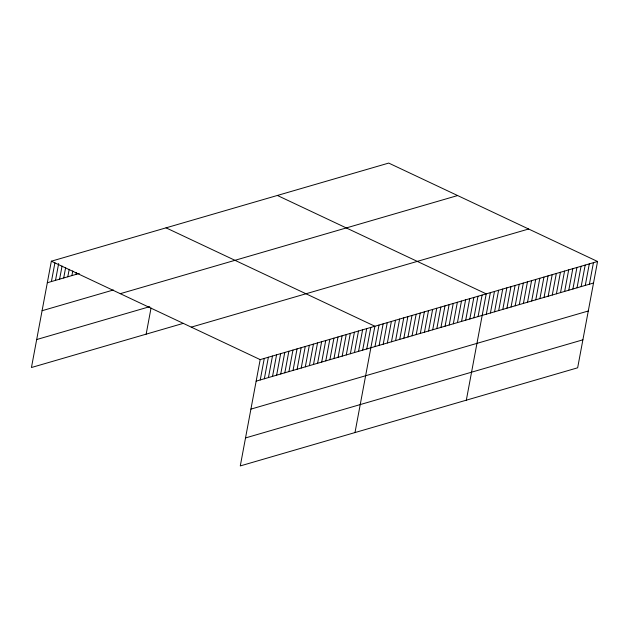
<?xml version="1.0" encoding="UTF-8"?>
<svg xmlns="http://www.w3.org/2000/svg" width="629" height="629" viewBox="0 0 629 629"><rect width="100%" height="100%" fill="white"/><g stroke="black" fill="none" stroke-linecap="round" stroke-linejoin="round"><path stroke-width="0.94" d="M597.55 261.483L260.186 359.607L240.286 465.924L577.65 367.8L597.55 261.483L388.714 163.076L51.35 261.2L31.45 367.517L183.267 323.361M51.413 281.548L54.92 262.82M55.509 280.361L58.662 263.504M59.606 279.166L62.059 266.059M63.702 277.971L65.628 267.671M67.798 276.784L69.198 269.291M71.895 275.588L72.775 270.91M75.991 274.401L76.345 272.53M146.156 334.156L151.039 308.045M260.249 379.947L264.282 358.412M264.345 378.76L268.379 357.225M268.441 377.565L272.475 356.03M272.538 376.378L276.571 354.842M276.634 375.183L280.668 353.647M280.738 373.996L284.764 352.46M284.835 372.8L288.86 351.265M288.931 371.613L292.957 350.07M293.028 370.418L297.053 348.883M297.124 369.231L301.149 347.688M301.22 368.036L305.246 346.5M305.317 366.841L309.342 345.305M309.413 365.653L313.439 344.118M313.509 364.458L317.535 342.923M317.606 363.271L321.631 341.736M321.702 362.076L325.728 340.541M325.798 360.889L329.824 339.353M329.895 359.694L333.92 338.158M333.991 358.506L338.017 336.963M338.087 357.311L342.121 335.776M342.184 356.124L346.217 334.581M346.28 354.929L350.314 333.394M350.377 353.742L354.41 332.198M354.473 352.547L358.506 331.011M358.569 351.352L362.603 329.816M362.666 350.164L366.699 328.629M366.762 348.969L370.796 327.434M354.992 432.555L374.892 326.247L166.048 227.84M374.986 346.579L379.012 325.044M379.106 345.384L383.14 323.849M383.226 344.181L387.26 322.646M387.354 342.986L391.38 321.443M391.474 341.783L395.507 320.247M395.602 340.588L399.627 319.045M399.722 339.385L403.755 317.849M403.849 338.19L407.875 316.646M407.969 336.987L412.003 315.451M412.089 335.784L416.123 314.248M416.217 334.589L420.243 313.053M420.337 333.386L424.371 311.85M424.465 332.191L428.491 310.655M428.585 330.988L432.618 309.452M432.713 329.793L436.738 308.257M436.833 328.59L440.866 307.054M440.953 327.394L444.986 305.859M445.08 326.192L449.106 304.656M449.2 324.996L453.234 303.453M453.328 323.793L457.354 302.258M457.448 322.598L461.482 301.055M461.576 321.395L465.602 299.86M465.696 320.2L469.729 298.657M469.816 318.997L473.849 297.462M473.944 317.794L477.969 296.259M478.064 316.599L482.097 295.064M466.325 400.178L486.217 293.861L277.381 195.462M486.311 314.201L490.345 292.666M490.439 312.998L494.465 291.463M494.559 311.803L498.593 290.268M498.679 310.6L502.713 289.065M502.807 309.405L506.84 287.862M506.927 308.202L510.96 286.667M511.055 307.007L515.08 285.464M515.175 305.804L519.208 284.269M519.302 304.609L523.328 283.066M523.422 303.406L527.456 281.871M527.542 302.203L531.576 280.668M531.67 301.008L535.704 279.473M535.79 299.805L539.824 278.27M539.918 298.61L543.943 277.075M544.038 297.407L548.071 275.872M548.166 296.212L552.191 274.676M552.286 295.009L556.319 273.473M556.406 293.814L560.439 272.278M560.533 292.611L564.567 271.075M564.653 291.416L568.687 269.872M568.781 290.213L572.807 268.677M572.901 289.018L576.935 267.474M577.029 287.815L581.054 266.279M581.149 286.62L585.182 265.076M585.277 285.417L589.302 263.881M589.397 284.214L593.43 262.678M47.317 282.743L79.27 273.45M42.08 310.718L113.362 289.985M120.265 293.68L457.629 195.548M36.686 339.542L149.749 306.653M191.271 327.135L528.635 229.011M256.152 381.143L593.517 283.019M250.916 409.117L588.28 310.993M245.522 437.941L582.886 339.817M51.35 261.2L260.186 359.607"/></g></svg>
